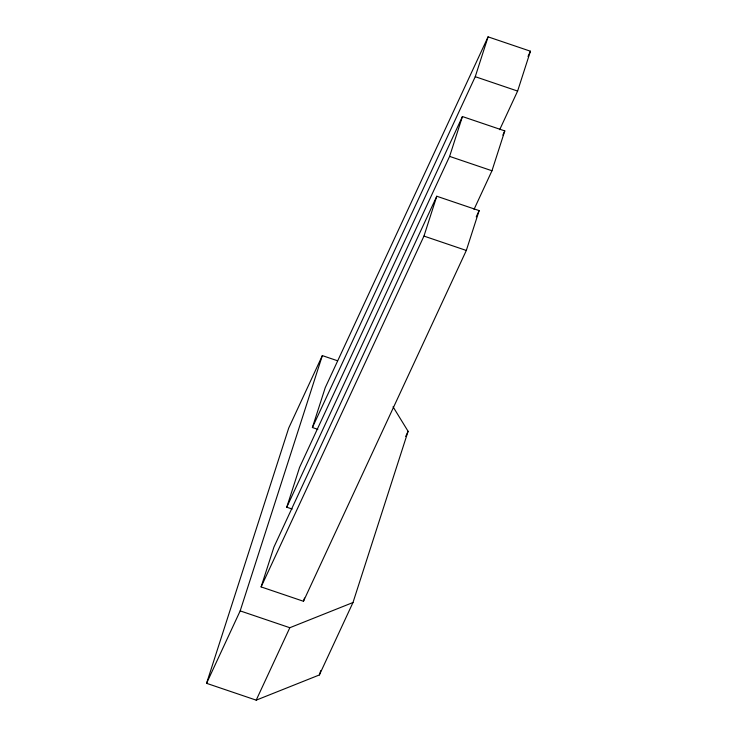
<?xml version="1.0" encoding="UTF-8"?>
<svg xmlns="http://www.w3.org/2000/svg" width="737" height="737" viewBox="0 0 737 737"><rect width="100%" height="100%" fill="white"/><g stroke="black" fill="none" stroke-linecap="round" stroke-linejoin="round"><path stroke-width="1.11" d="M393.042 406.778L408.095 431.302L352.986 602.525L319.37 674.954L256.2 700.15L206.563 683.319L288.72 428.04L322.336 355.612L337.445 360.734M206.563 683.319L240.179 610.89L322.336 355.612M261.11 586.91L273.934 547.066L436.783 196.245L479.142 210.607L466.318 250.46L303.469 601.272L261.11 586.91L423.959 236.089L436.783 196.245M292.193 509.055L286.757 507.213L299.581 467.369L462.431 116.547L504.79 130.91L491.966 170.763L474.029 209.391M317.84 429.358L312.405 427.515L325.238 387.671L488.078 36.85L530.437 51.212L517.614 91.066L499.686 129.694M303.469 601.272L304.51 598.048M286.757 507.213L449.607 156.391L462.431 116.547M312.405 427.515L475.254 76.694L488.078 36.85M319.37 674.954L320.77 670.596M528.014 56.436L530.437 51.212M502.855 135.083L504.79 130.91M476.231 216.871L479.142 210.607M256.2 700.15L289.825 627.721L352.986 602.525M405.691 436.479L408.095 431.302M475.254 76.694L517.614 91.066M449.607 156.391L491.966 170.763M423.959 236.089L466.318 250.46M240.179 610.89L289.825 627.721"/></g></svg>
